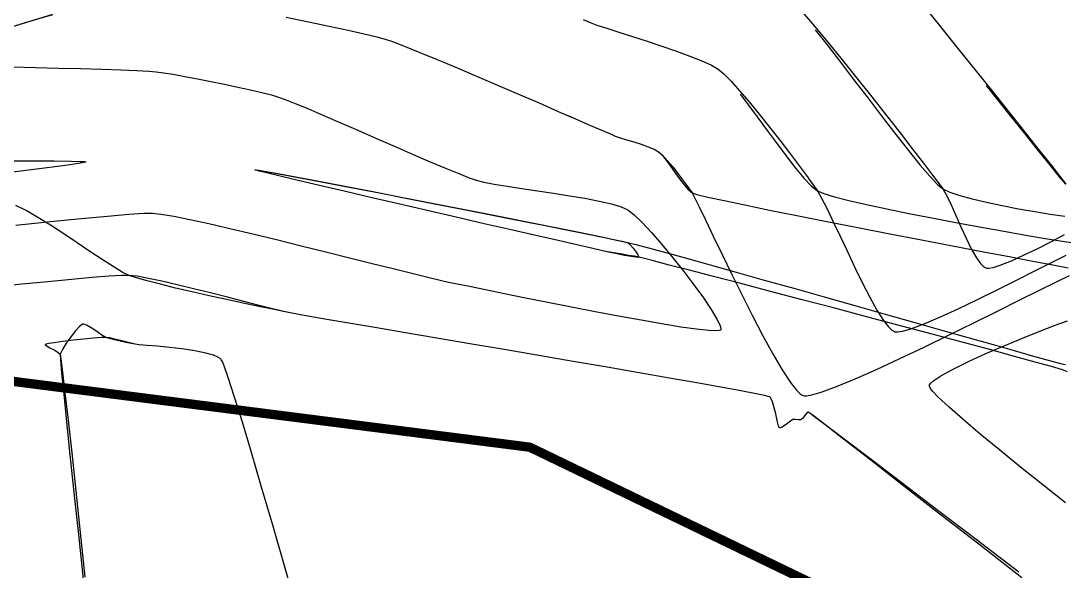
# Model space of a CAD drawing. Header units: metres. Extents: x 708868 to 711043, y 5411316 to 5413138.
# Drawn here: x 709478.7 to 709590.9, y 5411940.6 to 5411999.7 of the extents above; entities that cross this region are included whole.
import ezdxf

# ---------------------------------------------------------------- set-up
doc = ezdxf.new("R2010")
doc.units = ezdxf.units.M
doc.linetypes.add('DASHED', pattern=[0.75, 0.5, -0.25])
for name, color, linetype in [('C-ANNO-TABL', 1, 'Continuous'), ('Rionegro 2010_Contours', 7, 'Continuous'), ('Rionegro 2014_Contours', 7, 'Continuous'), ('Rionegro 2018_Contours', 7, 'Continuous')]:
    doc.layers.add(name, color=color, linetype=linetype)

msp = doc.modelspace()

# ---------------------------------------------------------------- linework, layer by layer
at = {"layer": 'C-ANNO-TABL', "color": 4, "linetype": 'DASHED', "true_color": 0x3dffff, "const_width": 1, "flags": 128}
msp.add_lwpolyline([(711042.54, 5413065.08), (710960.96, 5413110.4), (710928.51, 5413129.62), (710904.96, 5413136.48), (710878.34, 5413137.92), (710860.98, 5413136.79), (710843.25, 5413130), (710825.89, 5413114.54), (710808.92, 5413089.66), (710785.53, 5413050.07), (710767.48, 5413018.5), (710750.58, 5412962.4), (710732.95, 5412902.16), (710722.63, 5412876.69), (710711.1, 5412854.24), (710709.27, 5412838.47), (710712.25, 5412799.16), (710711.4, 5412767.16), (710706.84, 5412750.08), (710696.97, 5412735.65), (710677.97, 5412728.44), (710654.04, 5412726.54), (710627.07, 5412724.64), (710606.56, 5412720.47), (710589.8, 5412712.38), (710580.58, 5412698.73), (710577.45, 5412692.07), (710576.62, 5412681.45), (710581.7, 5412658.89), (710586.52, 5412640.58), (710590.14, 5412620.11), (710586.76, 5412609.51), (710569.89, 5412600.36), (710548.45, 5412592.65), (710519.16, 5412593.65), (710507.9, 5412592.67), (710498.04, 5412592.91), (710476.65, 5412590.53), (710453.44, 5412584.65), (710430.06, 5412578.87), (710407.17, 5412571.65), (710393.36, 5412565.35), (710390.57, 5412558.78), (710388.56, 5412550.53), (710383.7, 5412533.01), (710380.56, 5412521.69), (710371.65, 5412514.46), (710365.86, 5412509.89), (710362.01, 5412504.59), (710331.38, 5412455.85), (710322.46, 5412437.3), (710314.75, 5412419.96), (710310.91, 5412404.45), (710310.19, 5412389.52), (710312.36, 5412375.55), (710316.7, 5412365.43), (710327.06, 5412353.87), (710331.95, 5412345.85), (710336.14, 5412343.08), (710341.7, 5412343.55), (710347.66, 5412345.73), (710357.76, 5412346.03), (710373.48, 5412344.55), (710380.94, 5412341.93), (710387.56, 5412337.03), (710390.34, 5412331.13), (710393.23, 5412321.91), (710394.37, 5412314.08), (710391.95, 5412287.73), (710391.95, 5412242), (710398.77, 5412181.36), (710397.17, 5412154.92), (710391.09, 5412141.08), (710382.35, 5412135.26), (710365.93, 5412125.12), (710349.52, 5412122.86), (710314.94, 5412100.53), (710310.16, 5412097.45), (710304.08, 5412096.97), (710288.95, 5412103.64), (710260.4, 5412118.75), (710227.16, 5412131.8), (710192.2, 5412139.84), (710067.13, 5412167.23), (710056.51, 5412173.82), (710010.25, 5412214.54), (709997.9, 5412231.7), (709990.99, 5412235.84), (709981.95, 5412236.81), (709941.87, 5412226.35), (709906.21, 5412219.68), (709872.55, 5412206.97), (709858.98, 5412200.97), (709841.48, 5412178.77), (709831.7, 5412162.57), (709826.82, 5412138.12), (709826.1, 5412113.87), (709847.99, 5412057.97), (709847.99, 5412027.52), (709841.15, 5411995.84), (709821.68, 5411967.67), (709785.13, 5411896), (709764.5, 5411870.43), (709729.92, 5411841.63), (709687.88, 5411828.1), (709653.61, 5411828.39), (709636.8, 5411836.29), (709611.99, 5411871.53), (709572.15, 5411935.23), (709533.47, 5411953.88), (709461.2, 5411963.08), (709400.58, 5411961.74), (709328.3, 5411946.17), (709283.9, 5411933.17), (709246.82, 5411886.15), (709230.21, 5411871.99), (709186.77, 5411865.79), (709143.57, 5411868.97), (709131.37, 5411871.68), (709115.44, 5411870.35), (709084.2, 5411857.65), (709062.64, 5411854.33), (708913.41, 5411851.54)], dxfattribs=at)
at = {"layer": 'Rionegro 2010_Contours'}
for points in [[(709477.28, 5411998.91, 231), (709479.73, 5411999.65, 231), (709482.18, 5412000.39, 231)], [(709507.27, 5412000.07, 231), (709509.66, 5411999.58, 231), (709511.91, 5411999.11, 231), (709513.94, 5411998.68, 231), (709515.66, 5411998.29, 231), (709517.02, 5411997.97, 231), (709517.93, 5411997.72, 231), (709518.8, 5411997.42, 231), (709519.79, 5411997.04, 231)], [(709564.16, 5411998.73, 233), (709565.28, 5411997.3, 233), (709566.75, 5411995.38, 233), (709568.28, 5411993.39, 233), (709569.83, 5411991.36, 233), (709571.35, 5411989.37, 233), (709572.82, 5411987.48, 233), (709574.18, 5411985.74, 233), (709575.41, 5411984.23, 233), (709576.46, 5411982.99, 233), (709577.3, 5411982.1, 233), (709577.88, 5411981.62, 233), (709578.61, 5411981.28, 233), (709579.69, 5411980.92, 233), (709581.03, 5411980.55, 233), (709582.58, 5411980.19, 233), (709584.25, 5411979.84, 233), (709586, 5411979.5, 233), (709587.75, 5411979.19, 233), (709589.43, 5411978.92, 233), (709590.98, 5411978.7, 233)], [(709582.54, 5411992.73, 234), (709583.22, 5411991.88, 234), (709585.02, 5411989.61, 234), (709586.69, 5411987.53, 234), (709588.17, 5411985.68, 234), (709589.42, 5411984.13, 234), (709590.39, 5411982.93, 234), (709591.05, 5411982.14, 234)], [(709556.1, 5411991.81, 232), (709556.89, 5411990.77, 232), (709557.92, 5411989.37, 232), (709558.98, 5411987.92, 232), (709560.05, 5411986.47, 232), (709561.09, 5411985.08, 232), (709562.08, 5411983.81, 232), (709562.98, 5411982.74, 232), (709563.76, 5411981.92, 232), (709564.4, 5411981.41, 232), (709565.07, 5411981.12, 232), (709566.22, 5411980.78, 232), (709567.78, 5411980.38, 232), (709569.68, 5411979.94, 232), (709571.85, 5411979.48, 232), (709574.21, 5411979, 232), (709576.7, 5411978.51, 232), (709579.26, 5411978.02, 232), (709581.8, 5411977.55, 232), (709584.26, 5411977.11, 232), (709586.58, 5411976.7, 232), (709588.67, 5411976.35, 232), (709590.48, 5411976.05, 232), (709591.92, 5411975.83, 232)], [(709537.59, 5411989.5, 231), (709538.39, 5411989.15, 231), (709540.01, 5411988.45, 231), (709541.3, 5411987.89, 231), (709542.21, 5411987.5, 231), (709542.66, 5411987.31, 231), (709543.19, 5411987.12, 231), (709543.88, 5411986.91, 231), (709544.65, 5411986.67, 231), (709545.44, 5411986.42, 231), (709546.19, 5411986.15, 231), (709546.84, 5411985.89, 231), (709547.31, 5411985.62, 231), (709547.73, 5411985.22, 231), (709548.23, 5411984.58, 231), (709548.77, 5411983.82, 231), (709549.34, 5411983, 231), (709549.91, 5411982.24, 231), (709550.44, 5411981.61, 231), (709550.92, 5411981.2, 231), (709551.44, 5411981.03, 231), (709552.62, 5411980.75, 231), (709554.36, 5411980.37, 231), (709556.59, 5411979.9, 231), (709559.23, 5411979.36, 231), (709562.19, 5411978.77, 231), (709565.39, 5411978.14, 231), (709568.74, 5411977.48, 231), (709572.17, 5411976.81, 231), (709575.59, 5411976.15, 231), (709578.92, 5411975.51, 231), (709582.08, 5411974.9, 231), (709584.99, 5411974.35, 231), (709587.55, 5411973.86, 231), (709589.7, 5411973.46, 231), (709591.34, 5411973.15, 231)], [(709591.28, 5411961.99, 229), (709590.73, 5411962.18, 229), (709589.55, 5411962.54, 229), (709587.8, 5411963.03, 229), (709585.57, 5411963.64, 229), (709582.94, 5411964.36, 229), (709579.97, 5411965.16, 229), (709576.74, 5411966.02, 229), (709573.33, 5411966.93, 229), (709569.81, 5411967.86, 229), (709566.26, 5411968.8, 229), (709562.75, 5411969.72, 229), (709559.35, 5411970.61, 229), (709556.15, 5411971.45, 229), (709553.22, 5411972.21, 229), (709550.62, 5411972.89, 229), (709548.45, 5411973.45, 229), (709546.77, 5411973.89, 229), (709545.65, 5411974.17, 229), (709545.18, 5411974.29, 229), (709544.7, 5411974.39, 229), (709544.07, 5411974.49, 229), (709543.39, 5411974.61, 229), (709542.7, 5411974.72, 229), (709542.07, 5411974.83, 229), (709541.59, 5411974.92, 229), (709541.13, 5411975.02, 229), (709540.09, 5411975.26, 229), (709538.52, 5411975.61, 229), (709536.51, 5411976.07, 229), (709534.13, 5411976.61, 229), (709531.46, 5411977.23, 229), (709528.57, 5411977.89, 229), (709525.54, 5411978.59, 229), (709522.44, 5411979.3, 229), (709519.35, 5411980.02, 229), (709516.34, 5411980.71, 229), (709513.49, 5411981.38, 229), (709510.87, 5411981.99, 229), (709508.56, 5411982.53, 229), (709506.63, 5411982.99, 229), (709505.17, 5411983.35, 229), (709504.38, 5411983.55, 229), (709504.03, 5411983.64, 229), (709503.92, 5411983.68, 229), (709503.91, 5411983.69, 229), (709503.93, 5411983.69, 229), (709504.03, 5411983.68, 229), (709504.38, 5411983.63, 229), (709505.16, 5411983.5, 229), (709506.6, 5411983.24, 229), (709508.5, 5411982.88, 229), (709510.79, 5411982.45, 229), (709513.39, 5411981.95, 229), (709516.24, 5411981.41, 229), (709519.26, 5411980.82, 229), (709522.39, 5411980.21, 229), (709525.56, 5411979.59, 229), (709528.7, 5411978.97, 229), (709531.74, 5411978.37, 229), (709534.61, 5411977.8, 229), (709537.24, 5411977.28, 229), (709539.55, 5411976.81, 229), (709541.49, 5411976.41, 229), (709542.98, 5411976.09, 229), (709543.96, 5411975.87, 229), (709544.85, 5411975.65, 229), (709546.24, 5411975.28, 229), (709548.08, 5411974.78, 229), (709550.3, 5411974.17, 229), (709552.85, 5411973.46, 229), (709555.66, 5411972.68, 229), (709558.68, 5411971.83, 229), (709561.85, 5411970.95, 229), (709565.11, 5411970.03, 229), (709568.41, 5411969.1, 229), (709571.67, 5411968.18, 229), (709574.85, 5411967.29, 229), (709577.88, 5411966.43, 229), (709580.72, 5411965.63, 229), (709583.28, 5411964.9, 229), (709585.53, 5411964.27, 229), (709587.39, 5411963.74, 229), (709588.82, 5411963.34, 229), (709589.75, 5411963.08, 229), (709590.12, 5411962.98, 229), (709590.53, 5411962.88, 229), (709591.08, 5411962.77, 229)], [(709586.06, 5411940.45, 231), (709581.47, 5411943.96, 231), (709577.21, 5411947.2, 231), (709573.37, 5411950.13, 231), (709570.02, 5411952.67, 231), (709567.27, 5411954.76, 231), (709565.18, 5411956.32, 231), (709564.06, 5411957.17, 231), (709563.56, 5411957.53, 231), (709563.41, 5411957.64, 231), (709563.38, 5411957.66, 231), (709563.35, 5411957.65, 231), (709563.29, 5411957.6, 231), (709563.17, 5411957.48, 231), (709563, 5411957.26, 231), (709562.78, 5411956.98, 231), (709562.62, 5411956.82, 231), (709562.37, 5411956.81, 231), (709562.02, 5411956.84, 231), (709561.76, 5411956.84, 231), (709561.49, 5411956.67, 231), (709561.06, 5411956.34, 231), (709560.61, 5411956.04, 231), (709560.33, 5411955.94, 231), (709560.21, 5411956.19, 231), (709560.07, 5411956.75, 231), (709559.91, 5411957.48, 231), (709559.72, 5411958.24, 231), (709559.56, 5411958.77, 231), (709559.42, 5411959.08, 231), (709559.33, 5411959.23, 231), (709559.28, 5411959.28, 231), (709559.25, 5411959.3, 231), (709559.11, 5411959.34, 231), (709558.7, 5411959.44, 231), (709557.79, 5411959.62, 231), (709556.15, 5411959.94, 231), (709554.01, 5411960.33, 231), (709551.43, 5411960.79, 231), (709548.48, 5411961.31, 231), (709545.24, 5411961.87, 231), (709541.77, 5411962.47, 231), (709538.14, 5411963.09, 231), (709534.43, 5411963.73, 231), (709530.7, 5411964.36, 231), (709527.02, 5411964.99, 231), (709523.47, 5411965.59, 231), (709520.11, 5411966.16, 231), (709517.01, 5411966.69, 231), (709514.24, 5411967.16, 231), (709511.87, 5411967.56, 231), (709509.98, 5411967.89, 231), (709508.62, 5411968.13, 231), (709507.88, 5411968.27, 231), (709507, 5411968.45, 231), (709505.79, 5411968.7, 231), (709504.32, 5411969.01, 231), (709502.66, 5411969.36, 231), (709500.86, 5411969.75, 231), (709499.01, 5411970.15, 231), (709497.16, 5411970.57, 231), (709495.39, 5411970.98, 231), (709493.76, 5411971.38, 231), (709492.34, 5411971.74, 231), (709491.19, 5411972.07, 231), (709490.39, 5411972.34, 231), (709489.64, 5411972.7, 231), (709488.66, 5411973.28, 231), (709487.49, 5411974.03, 231), (709486.18, 5411974.9, 231), (709484.79, 5411975.84, 231), (709483.35, 5411976.79, 231), (709481.93, 5411977.72, 231), (709480.56, 5411978.57, 231), (709479.3, 5411979.3, 231), (709478.21, 5411979.85, 231)], [(709508.43, 5411936.53, 232), (709507.1, 5411941.12, 232), (709505.83, 5411945.5, 232), (709504.63, 5411949.59, 232), (709503.54, 5411953.3, 232), (709502.56, 5411956.56, 232), (709501.72, 5411959.27, 232), (709501.05, 5411961.36, 232), (709500.64, 5411962.52, 232), (709500.41, 5411963.07, 232), (709500.3, 5411963.28, 232), (709500.26, 5411963.33, 232), (709500.16, 5411963.4, 232), (709499.92, 5411963.55, 232), (709499.45, 5411963.75, 232), (709498.64, 5411963.98, 232), (709497.44, 5411964.23, 232), (709496.1, 5411964.43, 232), (709494.73, 5411964.59, 232), (709493.44, 5411964.72, 232), (709492.32, 5411964.81, 232), (709491.48, 5411964.89, 232), (709491.02, 5411964.94, 232), (709490.59, 5411965.03, 232), (709490.02, 5411965.14, 232), (709489.41, 5411965.28, 232), (709488.8, 5411965.41, 232), (709488.27, 5411965.55, 232), (709487.88, 5411965.67, 232), (709487.45, 5411965.92, 232), (709486.9, 5411966.3, 232), (709486.32, 5411966.7, 232), (709485.89, 5411966.96, 232), (709485.62, 5411967.07, 232), (709485.48, 5411967.1, 232), (709485.42, 5411967.09, 232), (709485.37, 5411967.08, 232), (709485.24, 5411967, 232), (709485.01, 5411966.8, 232), (709484.63, 5411966.39, 232), (709484.11, 5411965.75, 232), (709483.61, 5411965.04, 232), (709483.21, 5411964.38, 232), (709482.98, 5411963.87, 232), (709483, 5411963.28, 232), (709483.13, 5411961.82, 232), (709483.35, 5411959.56, 232), (709483.66, 5411956.61, 232), (709484.03, 5411953.06, 232), (709484.46, 5411949, 232), (709484.93, 5411944.52, 232), (709485.44, 5411939.72, 232)]]:
    msp.add_polyline3d(points, dxfattribs=at)
at = {"layer": 'Rionegro 2014_Contours'}
for points in [[(709575.56, 5412001.6, 234), (709577.52, 5411999.19, 234), (709579.5, 5411996.72, 234), (709581.47, 5411994.27, 234), (709583.38, 5411991.88, 234), (709585.19, 5411989.61, 234), (709586.85, 5411987.53, 234), (709588.32, 5411985.68, 234), (709589.55, 5411984.13, 234), (709590.49, 5411982.93, 234), (709591.11, 5411982.14, 234)], [(709562.76, 5412000.65, 233), (709564.06, 5411999.12, 233), (709565.51, 5411997.38, 233), (709567.05, 5411995.5, 233), (709568.64, 5411993.52, 233), (709570.24, 5411991.52, 233), (709571.8, 5411989.54, 233), (709573.28, 5411987.65, 233), (709574.63, 5411985.91, 233), (709575.81, 5411984.38, 233), (709576.77, 5411983.11, 233), (709577.48, 5411982.17, 233), (709577.88, 5411981.62, 233), (709578.29, 5411980.89, 233), (709578.76, 5411979.91, 233), (709579.27, 5411978.77, 233), (709579.81, 5411977.54, 233), (709580.37, 5411976.32, 233), (709580.93, 5411975.18, 233), (709581.48, 5411974.22, 233), (709581.91, 5411973.63, 233), (709582.22, 5411973.32, 233), (709582.42, 5411973.19, 233), (709582.52, 5411973.15, 233), (709582.61, 5411973.13, 233), (709582.83, 5411973.13, 233), (709583.27, 5411973.2, 233), (709584.05, 5411973.44, 233), (709585.24, 5411973.91, 233), (709586.61, 5411974.53, 233), (709588.08, 5411975.24, 233), (709589.55, 5411975.99, 233), (709590.95, 5411976.73, 233)], [(709477.26, 5411998.89, 231), (709479.72, 5411999.64, 231), (709482.17, 5412000.38, 231)], [(709507.27, 5412000.07, 231), (709509.66, 5411999.58, 231), (709511.91, 5411999.11, 231), (709513.94, 5411998.68, 231), (709515.66, 5411998.29, 231), (709517.02, 5411997.97, 231), (709517.93, 5411997.72, 231), (709518.8, 5411997.42, 231), (709520.07, 5411996.93, 231), (709521.66, 5411996.29, 231), (709523.52, 5411995.52, 231), (709525.57, 5411994.66, 231), (709527.75, 5411993.73, 231), (709530.01, 5411992.77, 231), (709532.26, 5411991.8, 231), (709534.46, 5411990.86, 231), (709536.52, 5411989.96, 231), (709538.39, 5411989.15, 231), (709540.01, 5411988.45, 231), (709541.3, 5411987.89, 231), (709542.21, 5411987.5, 231), (709542.66, 5411987.31, 231), (709543.19, 5411987.12, 231), (709543.88, 5411986.91, 231), (709544.65, 5411986.67, 231), (709545.44, 5411986.42, 231), (709546.19, 5411986.15, 231), (709546.84, 5411985.89, 231), (709547.31, 5411985.62, 231), (709547.75, 5411985.24, 231), (709548.28, 5411984.66, 231), (709548.87, 5411983.95, 231), (709549.47, 5411983.19, 231), (709550.04, 5411982.43, 231), (709550.54, 5411981.74, 231), (709550.92, 5411981.2, 231), (709551.19, 5411980.7, 231), (709551.68, 5411979.71, 231), (709552.36, 5411978.3, 231), (709553.19, 5411976.56, 231), (709554.14, 5411974.58, 231), (709555.18, 5411972.44, 231), (709556.29, 5411970.21, 231), (709557.41, 5411967.99, 231), (709558.53, 5411965.86, 231), (709559.6, 5411963.9, 231), (709560.61, 5411962.19, 231), (709561.51, 5411960.82, 231), (709562.13, 5411960.02, 231), (709562.53, 5411959.63, 231), (709562.76, 5411959.47, 231), (709562.86, 5411959.43, 231), (709562.96, 5411959.4, 231), (709563.22, 5411959.4, 231), (709563.78, 5411959.5, 231), (709564.79, 5411959.79, 231), (709566.45, 5411960.4, 231), (709568.46, 5411961.23, 231), (709570.75, 5411962.24, 231), (709573.24, 5411963.4, 231), (709575.87, 5411964.64, 231), (709578.54, 5411965.94, 231), (709581.2, 5411967.24, 231), (709583.76, 5411968.51, 231), (709586.14, 5411969.7, 231), (709588.27, 5411970.76, 231), (709590.08, 5411971.65, 231), (709591.48, 5411972.33, 231)], [(709539.2, 5411999.81, 232), (709539.94, 5411999.5, 232), (709540.69, 5411999.23, 232), (709541.75, 5411998.88, 232), (709543.04, 5411998.47, 232), (709544.51, 5411998, 232), (709546.07, 5411997.49, 232), (709547.67, 5411996.96, 232), (709549.23, 5411996.43, 232), (709550.68, 5411995.9, 232), (709551.96, 5411995.39, 232), (709553, 5411994.92, 232), (709553.72, 5411994.5, 232), (709554.32, 5411993.99, 232), (709555.1, 5411993.19, 232), (709556.02, 5411992.17, 232), (709557.04, 5411990.98, 232), (709558.13, 5411989.66, 232), (709559.24, 5411988.27, 232), (709560.34, 5411986.86, 232), (709561.4, 5411985.49, 232), (709562.37, 5411984.21, 232), (709563.22, 5411983.07, 232), (709563.9, 5411982.11, 232), (709564.4, 5411981.41, 232), (709564.84, 5411980.65, 232), (709565.41, 5411979.55, 232), (709566.06, 5411978.18, 232), (709566.8, 5411976.63, 232), (709567.58, 5411974.96, 232), (709568.39, 5411973.24, 232), (709569.21, 5411971.56, 232), (709570.02, 5411969.99, 232), (709570.79, 5411968.61, 232), (709571.51, 5411967.48, 232), (709572.03, 5411966.81, 232), (709572.38, 5411966.47, 232), (709572.59, 5411966.33, 232), (709572.69, 5411966.29, 232), (709572.78, 5411966.27, 232), (709573.03, 5411966.26, 232), (709573.53, 5411966.35, 232), (709574.43, 5411966.61, 232), (709575.88, 5411967.15, 232), (709577.61, 5411967.88, 232), (709579.54, 5411968.76, 232), (709581.59, 5411969.74, 232), (709583.7, 5411970.77, 232), (709585.78, 5411971.81, 232), (709587.77, 5411972.81, 232), (709589.57, 5411973.73, 232), (709591.12, 5411974.52, 232)], [(709477.9, 5411994.73, 230), (709480.33, 5411994.67, 230), (709482.8, 5411994.61, 230), (709485.2, 5411994.55, 230), (709487.46, 5411994.48, 230), (709489.49, 5411994.41, 230), (709491.2, 5411994.35, 230), (709492.49, 5411994.28, 230), (709493.29, 5411994.22, 230), (709494.09, 5411994.11, 230), (709495.13, 5411993.94, 230), (709496.36, 5411993.72, 230), (709497.73, 5411993.46, 230), (709499.17, 5411993.18, 230), (709500.64, 5411992.87, 230), (709502.08, 5411992.57, 230), (709503.44, 5411992.27, 230), (709504.66, 5411991.98, 230), (709505.68, 5411991.72, 230), (709506.46, 5411991.5, 230), (709507.16, 5411991.25, 230), (709508.23, 5411990.82, 230), (709509.61, 5411990.25, 230), (709511.23, 5411989.55, 230), (709513.04, 5411988.77, 230), (709514.98, 5411987.93, 230), (709516.98, 5411987.06, 230), (709518.98, 5411986.18, 230), (709520.93, 5411985.34, 230), (709522.76, 5411984.55, 230), (709524.41, 5411983.85, 230), (709525.83, 5411983.27, 230), (709526.94, 5411982.83, 230), (709527.69, 5411982.56, 230), (709528.52, 5411982.36, 230), (709529.65, 5411982.14, 230), (709531.03, 5411981.92, 230), (709532.6, 5411981.68, 230), (709534.28, 5411981.43, 230), (709536.02, 5411981.17, 230), (709537.75, 5411980.9, 230), (709539.4, 5411980.62, 230), (709540.92, 5411980.32, 230), (709542.24, 5411980.02, 230), (709543.29, 5411979.7, 230), (709544.01, 5411979.38, 230), (709544.67, 5411978.86, 230), (709545.54, 5411978.03, 230), (709546.55, 5411976.93, 230), (709547.68, 5411975.65, 230), (709548.85, 5411974.24, 230), (709550.01, 5411972.77, 230), (709551.12, 5411971.31, 230), (709552.13, 5411969.93, 230), (709552.97, 5411968.69, 230), (709553.59, 5411967.65, 230), (709553.91, 5411967.02, 230), (709554.01, 5411966.68, 230), (709554.01, 5411966.53, 230), (709553.99, 5411966.48, 230), (709553.96, 5411966.45, 230), (709553.83, 5411966.4, 230), (709553.48, 5411966.37, 230), (709552.73, 5411966.41, 230), (709551.4, 5411966.55, 230), (709549.69, 5411966.79, 230), (709547.68, 5411967.12, 230), (709545.43, 5411967.51, 230), (709543.02, 5411967.95, 230), (709540.49, 5411968.42, 230), (709537.94, 5411968.92, 230), (709535.41, 5411969.42, 230), (709532.99, 5411969.9, 230), (709530.73, 5411970.36, 230), (709528.71, 5411970.77, 230), (709526.99, 5411971.13, 230), (709525.64, 5411971.41, 230), (709524.73, 5411971.59, 230), (709523.83, 5411971.79, 230), (709522.5, 5411972.11, 230), (709520.79, 5411972.53, 230), (709518.78, 5411973.03, 230), (709516.53, 5411973.59, 230), (709514.08, 5411974.2, 230), (709511.52, 5411974.84, 230), (709508.89, 5411975.49, 230), (709506.25, 5411976.14, 230), (709503.68, 5411976.76, 230), (709501.23, 5411977.34, 230), (709498.95, 5411977.86, 230), (709496.92, 5411978.3, 230), (709495.2, 5411978.65, 230), (709493.83, 5411978.89, 230), (709492.9, 5411979, 230), (709491.98, 5411978.98, 230), (709490.35, 5411978.87, 230), (709488.07, 5411978.68, 230), (709485.24, 5411978.41, 230), (709481.93, 5411978.08, 230), (709478.21, 5411977.69, 230)], [(709476.88, 5411984.63, 229), (709479.86, 5411984.65, 229), (709482.31, 5411984.64, 229), (709484.16, 5411984.62, 229), (709485.15, 5411984.59, 229), (709485.59, 5411984.56, 229), (709485.72, 5411984.54, 229), (709485.74, 5411984.53, 229), (709485.72, 5411984.51, 229), (709485.53, 5411984.46, 229), (709484.93, 5411984.36, 229), (709483.56, 5411984.16, 229), (709480.99, 5411983.82, 229), (709477.58, 5411983.4, 229)], [(709543.96, 5411975.87, 229), (709544, 5411975.84, 229), (709544.11, 5411975.76, 229), (709544.29, 5411975.58, 229), (709544.57, 5411975.27, 229), (709544.89, 5411974.85, 229), (709545.09, 5411974.56, 229), (709545.17, 5411974.39, 229), (709545.19, 5411974.31, 229), (709545.18, 5411974.29, 229), (709545.16, 5411974.28, 229), (709545.08, 5411974.26, 229), (709544.85, 5411974.28, 229), (709544.38, 5411974.35, 229), (709543.65, 5411974.48, 229), (709542.85, 5411974.65, 229), (709542.12, 5411974.8, 229), (709541.59, 5411974.92, 229), (709541.13, 5411975.02, 229), (709540.09, 5411975.26, 229), (709538.52, 5411975.61, 229), (709536.51, 5411976.07, 229), (709534.13, 5411976.61, 229), (709531.46, 5411977.23, 229), (709528.57, 5411977.89, 229), (709525.54, 5411978.59, 229), (709522.44, 5411979.3, 229), (709519.35, 5411980.02, 229), (709516.34, 5411980.71, 229), (709513.49, 5411981.38, 229), (709510.87, 5411981.99, 229), (709508.56, 5411982.53, 229), (709506.63, 5411982.99, 229), (709505.17, 5411983.35, 229), (709504.38, 5411983.55, 229), (709504.03, 5411983.64, 229), (709503.92, 5411983.68, 229), (709503.91, 5411983.69, 229), (709503.93, 5411983.69, 229), (709504.04, 5411983.68, 229), (709504.42, 5411983.62, 229), (709505.28, 5411983.47, 229), (709506.87, 5411983.18, 229), (709508.94, 5411982.79, 229), (709511.42, 5411982.32, 229), (709514.23, 5411981.78, 229), (709517.29, 5411981.2, 229), (709520.51, 5411980.57, 229), (709523.81, 5411979.93, 229), (709527.12, 5411979.28, 229), (709530.35, 5411978.64, 229), (709533.42, 5411978.03, 229), (709536.25, 5411977.47, 229), (709538.76, 5411976.97, 229), (709540.87, 5411976.54, 229), (709542.49, 5411976.21, 229), (709543.55, 5411975.98, 229), (709543.96, 5411975.87, 229)], [(709586.37, 5411939.84, 231), (709581.73, 5411943.46, 231), (709577.41, 5411946.81, 231), (709573.52, 5411949.84, 231), (709570.12, 5411952.47, 231), (709567.33, 5411954.64, 231), (709565.21, 5411956.27, 231), (709564.07, 5411957.14, 231), (709563.57, 5411957.53, 231), (709563.41, 5411957.64, 231), (709563.38, 5411957.66, 231), (709563.35, 5411957.65, 231), (709563.29, 5411957.6, 231), (709563.17, 5411957.48, 231), (709563, 5411957.26, 231), (709562.78, 5411956.98, 231), (709562.62, 5411956.82, 231), (709562.37, 5411956.81, 231), (709562.02, 5411956.84, 231), (709561.76, 5411956.84, 231), (709561.49, 5411956.67, 231), (709561.06, 5411956.34, 231), (709560.61, 5411956.04, 231), (709560.33, 5411955.94, 231), (709560.21, 5411956.19, 231), (709560.07, 5411956.75, 231), (709559.91, 5411957.48, 231), (709559.72, 5411958.24, 231), (709559.56, 5411958.77, 231), (709559.42, 5411959.08, 231), (709559.33, 5411959.23, 231), (709559.28, 5411959.28, 231), (709559.25, 5411959.3, 231), (709559.11, 5411959.34, 231), (709558.7, 5411959.44, 231), (709557.79, 5411959.62, 231), (709556.15, 5411959.94, 231), (709554.01, 5411960.33, 231), (709551.43, 5411960.79, 231), (709548.48, 5411961.31, 231), (709545.24, 5411961.87, 231), (709541.77, 5411962.47, 231), (709538.14, 5411963.09, 231), (709534.43, 5411963.73, 231), (709530.7, 5411964.36, 231), (709527.02, 5411964.99, 231), (709523.47, 5411965.59, 231), (709520.11, 5411966.16, 231), (709517.01, 5411966.69, 231), (709514.24, 5411967.16, 231), (709511.87, 5411967.56, 231), (709509.98, 5411967.89, 231), (709508.62, 5411968.13, 231), (709507.88, 5411968.27, 231), (709507.01, 5411968.46, 231), (709505.81, 5411968.75, 231), (709504.37, 5411969.12, 231), (709502.73, 5411969.54, 231), (709500.97, 5411969.99, 231), (709499.14, 5411970.46, 231), (709497.31, 5411970.91, 231), (709495.54, 5411971.34, 231), (709493.9, 5411971.72, 231), (709492.46, 5411972.02, 231), (709491.26, 5411972.24, 231), (709490.39, 5411972.34, 231), (709489.6, 5411972.33, 231), (709488.25, 5411972.25, 231), (709486.42, 5411972.1, 231), (709484.19, 5411971.9, 231), (709481.64, 5411971.66, 231), (709478.85, 5411971.38, 231), (709475.89, 5411971.06, 231)], [(709591.07, 5411947.91, 230), (709588.62, 5411949.85, 230), (709586.24, 5411951.75, 230), (709583.97, 5411953.58, 230), (709581.9, 5411955.29, 230), (709580.06, 5411956.84, 230), (709578.54, 5411958.17, 230), (709577.39, 5411959.26, 230), (709576.77, 5411959.91, 230), (709576.51, 5411960.27, 230), (709576.43, 5411960.43, 230), (709576.43, 5411960.49, 230), (709576.45, 5411960.57, 230), (709576.57, 5411960.75, 230), (709576.92, 5411961.06, 230), (709577.67, 5411961.56, 230), (709578.99, 5411962.28, 230), (709580.64, 5411963.09, 230), (709582.5, 5411963.93, 230), (709584.47, 5411964.78, 230), (709586.44, 5411965.59, 230), (709588.3, 5411966.34, 230), (709589.95, 5411966.98, 230), (709591.28, 5411967.47, 230)], [(709508.43, 5411936.53, 232), (709507.1, 5411941.12, 232), (709505.83, 5411945.5, 232), (709504.63, 5411949.59, 232), (709503.54, 5411953.3, 232), (709502.56, 5411956.56, 232), (709501.72, 5411959.27, 232), (709501.05, 5411961.36, 232), (709500.64, 5411962.52, 232), (709500.41, 5411963.07, 232), (709500.3, 5411963.28, 232), (709500.26, 5411963.33, 232), (709500.16, 5411963.4, 232), (709499.92, 5411963.55, 232), (709499.45, 5411963.75, 232), (709498.64, 5411963.98, 232), (709497.44, 5411964.23, 232), (709496.1, 5411964.43, 232), (709494.73, 5411964.59, 232), (709493.44, 5411964.72, 232), (709492.32, 5411964.81, 232), (709491.48, 5411964.89, 232), (709491.02, 5411964.94, 232), (709490.59, 5411965.04, 232), (709490.05, 5411965.19, 232), (709489.45, 5411965.35, 232), (709488.85, 5411965.5, 232), (709488.31, 5411965.62, 232), (709487.88, 5411965.67, 232), (709487.4, 5411965.66, 232), (709486.57, 5411965.59, 232), (709485.52, 5411965.49, 232), (709484.38, 5411965.37, 232), (709483.26, 5411965.23, 232), (709482.31, 5411965.1, 232), (709481.74, 5411965.01, 232), (709481.47, 5411964.95, 232), (709481.38, 5411964.92, 232), (709481.37, 5411964.91, 232), (709481.37, 5411964.88, 232), (709481.42, 5411964.83, 232), (709481.56, 5411964.73, 232), (709481.86, 5411964.56, 232), (709482.32, 5411964.33, 232), (709482.73, 5411964.09, 232), (709482.98, 5411963.87, 232), (709483.06, 5411963.34, 232), (709483.23, 5411961.93, 232), (709483.49, 5411959.71, 232), (709483.82, 5411956.79, 232), (709484.21, 5411953.26, 232), (709484.65, 5411949.21, 232), (709485.12, 5411944.73, 232), (709485.63, 5411939.92, 232)]]:
    msp.add_polyline3d(points, dxfattribs=at)
at = {"layer": 'Rionegro 2018_Contours'}
for points in [[(709575.56, 5412001.6, 234), (709577.52, 5411999.19, 234), (709579.5, 5411996.72, 234), (709581.47, 5411994.27, 234), (709583.38, 5411991.88, 234), (709585.19, 5411989.61, 234), (709586.85, 5411987.53, 234), (709588.32, 5411985.68, 234), (709589.55, 5411984.13, 234), (709590.49, 5411982.93, 234), (709591.11, 5411982.14, 234)], [(709562.76, 5412000.65, 233), (709564.06, 5411999.12, 233), (709565.51, 5411997.38, 233), (709567.05, 5411995.5, 233), (709568.64, 5411993.52, 233), (709570.24, 5411991.52, 233), (709571.8, 5411989.54, 233), (709573.28, 5411987.65, 233), (709574.63, 5411985.91, 233), (709575.81, 5411984.38, 233), (709576.77, 5411983.11, 233), (709577.48, 5411982.17, 233), (709577.88, 5411981.62, 233), (709578.29, 5411980.89, 233), (709578.76, 5411979.91, 233), (709579.27, 5411978.77, 233), (709579.81, 5411977.54, 233), (709580.37, 5411976.32, 233), (709580.93, 5411975.18, 233), (709581.48, 5411974.22, 233), (709581.91, 5411973.63, 233), (709582.22, 5411973.32, 233), (709582.42, 5411973.19, 233), (709582.52, 5411973.15, 233), (709582.61, 5411973.13, 233), (709582.83, 5411973.13, 233), (709583.27, 5411973.2, 233), (709584.05, 5411973.44, 233), (709585.24, 5411973.91, 233), (709586.61, 5411974.53, 233), (709588.08, 5411975.24, 233), (709589.55, 5411975.99, 233), (709590.95, 5411976.73, 233)], [(709477.26, 5411998.89, 231), (709479.72, 5411999.64, 231), (709482.17, 5412000.38, 231)], [(709507.27, 5412000.07, 231), (709509.66, 5411999.58, 231), (709511.91, 5411999.11, 231), (709513.94, 5411998.68, 231), (709515.66, 5411998.29, 231), (709517.02, 5411997.97, 231), (709517.93, 5411997.72, 231), (709518.8, 5411997.42, 231), (709520.07, 5411996.93, 231), (709521.66, 5411996.29, 231), (709523.52, 5411995.52, 231), (709525.57, 5411994.66, 231), (709527.75, 5411993.73, 231), (709530.01, 5411992.77, 231), (709532.26, 5411991.8, 231), (709534.46, 5411990.86, 231), (709536.52, 5411989.96, 231), (709538.39, 5411989.15, 231), (709540.01, 5411988.45, 231), (709541.3, 5411987.89, 231), (709542.21, 5411987.5, 231), (709542.66, 5411987.31, 231), (709543.19, 5411987.12, 231), (709543.88, 5411986.91, 231), (709544.65, 5411986.67, 231), (709545.44, 5411986.42, 231), (709546.19, 5411986.15, 231), (709546.84, 5411985.89, 231), (709547.31, 5411985.62, 231), (709547.75, 5411985.24, 231), (709548.28, 5411984.66, 231), (709548.87, 5411983.95, 231), (709549.47, 5411983.19, 231), (709550.04, 5411982.43, 231), (709550.54, 5411981.74, 231), (709550.92, 5411981.2, 231), (709551.19, 5411980.7, 231), (709551.68, 5411979.71, 231), (709552.36, 5411978.3, 231), (709553.19, 5411976.56, 231), (709554.14, 5411974.58, 231), (709555.18, 5411972.44, 231), (709556.29, 5411970.21, 231), (709557.41, 5411967.99, 231), (709558.53, 5411965.86, 231), (709559.6, 5411963.9, 231), (709560.61, 5411962.19, 231), (709561.51, 5411960.82, 231), (709562.13, 5411960.02, 231), (709562.53, 5411959.63, 231), (709562.76, 5411959.47, 231), (709562.86, 5411959.43, 231), (709562.96, 5411959.4, 231), (709563.22, 5411959.4, 231), (709563.78, 5411959.5, 231), (709564.79, 5411959.79, 231), (709566.45, 5411960.4, 231), (709568.46, 5411961.23, 231), (709570.75, 5411962.24, 231), (709573.24, 5411963.4, 231), (709575.87, 5411964.64, 231), (709578.54, 5411965.94, 231), (709581.2, 5411967.24, 231), (709583.76, 5411968.51, 231), (709586.14, 5411969.7, 231), (709588.27, 5411970.76, 231), (709590.08, 5411971.65, 231), (709591.48, 5411972.33, 231)], [(709539.2, 5411999.81, 232), (709539.94, 5411999.5, 232), (709540.69, 5411999.23, 232), (709541.75, 5411998.88, 232), (709543.04, 5411998.47, 232), (709544.51, 5411998, 232), (709546.07, 5411997.49, 232), (709547.67, 5411996.96, 232), (709549.23, 5411996.43, 232), (709550.68, 5411995.9, 232), (709551.96, 5411995.39, 232), (709553, 5411994.92, 232), (709553.72, 5411994.5, 232), (709554.32, 5411993.99, 232), (709555.1, 5411993.19, 232), (709556.02, 5411992.17, 232), (709557.04, 5411990.98, 232), (709558.13, 5411989.66, 232), (709559.24, 5411988.27, 232), (709560.34, 5411986.86, 232), (709561.4, 5411985.49, 232), (709562.37, 5411984.21, 232), (709563.22, 5411983.07, 232), (709563.9, 5411982.11, 232), (709564.4, 5411981.41, 232), (709564.84, 5411980.65, 232), (709565.41, 5411979.55, 232), (709566.06, 5411978.18, 232), (709566.8, 5411976.63, 232), (709567.58, 5411974.96, 232), (709568.39, 5411973.24, 232), (709569.21, 5411971.56, 232), (709570.02, 5411969.99, 232), (709570.79, 5411968.61, 232), (709571.51, 5411967.48, 232), (709572.03, 5411966.81, 232), (709572.38, 5411966.47, 232), (709572.59, 5411966.33, 232), (709572.69, 5411966.29, 232), (709572.78, 5411966.27, 232), (709573.03, 5411966.26, 232), (709573.53, 5411966.35, 232), (709574.43, 5411966.61, 232), (709575.88, 5411967.15, 232), (709577.61, 5411967.88, 232), (709579.54, 5411968.76, 232), (709581.59, 5411969.74, 232), (709583.7, 5411970.77, 232), (709585.78, 5411971.81, 232), (709587.77, 5411972.81, 232), (709589.57, 5411973.73, 232), (709591.12, 5411974.52, 232)], [(709477.9, 5411994.73, 230), (709480.33, 5411994.67, 230), (709482.8, 5411994.61, 230), (709485.2, 5411994.55, 230), (709487.46, 5411994.48, 230), (709489.49, 5411994.41, 230), (709491.2, 5411994.35, 230), (709492.49, 5411994.28, 230), (709493.29, 5411994.22, 230), (709494.09, 5411994.11, 230), (709495.13, 5411993.94, 230), (709496.36, 5411993.72, 230), (709497.73, 5411993.46, 230), (709499.17, 5411993.18, 230), (709500.64, 5411992.87, 230), (709502.08, 5411992.57, 230), (709503.44, 5411992.27, 230), (709504.66, 5411991.98, 230), (709505.68, 5411991.72, 230), (709506.46, 5411991.5, 230), (709507.16, 5411991.25, 230), (709508.23, 5411990.82, 230), (709509.61, 5411990.25, 230), (709511.23, 5411989.55, 230), (709513.04, 5411988.77, 230), (709514.98, 5411987.93, 230), (709516.98, 5411987.06, 230), (709518.98, 5411986.18, 230), (709520.93, 5411985.34, 230), (709522.76, 5411984.55, 230), (709524.41, 5411983.85, 230), (709525.83, 5411983.27, 230), (709526.94, 5411982.83, 230), (709527.69, 5411982.56, 230), (709528.52, 5411982.36, 230), (709529.65, 5411982.14, 230), (709531.03, 5411981.92, 230), (709532.6, 5411981.68, 230), (709534.28, 5411981.43, 230), (709536.02, 5411981.17, 230), (709537.75, 5411980.9, 230), (709539.4, 5411980.62, 230), (709540.92, 5411980.32, 230), (709542.24, 5411980.02, 230), (709543.29, 5411979.7, 230), (709544.01, 5411979.38, 230), (709544.67, 5411978.86, 230), (709545.54, 5411978.03, 230), (709546.55, 5411976.93, 230), (709547.68, 5411975.65, 230), (709548.85, 5411974.24, 230), (709550.01, 5411972.77, 230), (709551.12, 5411971.31, 230), (709552.13, 5411969.93, 230), (709552.97, 5411968.69, 230), (709553.59, 5411967.65, 230), (709553.91, 5411967.02, 230), (709554.01, 5411966.68, 230), (709554.01, 5411966.53, 230), (709553.99, 5411966.48, 230), (709553.96, 5411966.45, 230), (709553.83, 5411966.4, 230), (709553.48, 5411966.37, 230), (709552.73, 5411966.41, 230), (709551.4, 5411966.55, 230), (709549.69, 5411966.79, 230), (709547.68, 5411967.12, 230), (709545.43, 5411967.51, 230), (709543.02, 5411967.95, 230), (709540.49, 5411968.42, 230), (709537.94, 5411968.92, 230), (709535.41, 5411969.42, 230), (709532.99, 5411969.9, 230), (709530.73, 5411970.36, 230), (709528.71, 5411970.77, 230), (709526.99, 5411971.13, 230), (709525.64, 5411971.41, 230), (709524.73, 5411971.59, 230), (709523.83, 5411971.79, 230), (709522.5, 5411972.11, 230), (709520.79, 5411972.53, 230), (709518.78, 5411973.03, 230), (709516.53, 5411973.59, 230), (709514.08, 5411974.2, 230), (709511.52, 5411974.84, 230), (709508.89, 5411975.49, 230), (709506.25, 5411976.14, 230), (709503.68, 5411976.76, 230), (709501.23, 5411977.34, 230), (709498.95, 5411977.86, 230), (709496.92, 5411978.3, 230), (709495.2, 5411978.65, 230), (709493.83, 5411978.89, 230), (709492.9, 5411979, 230), (709491.98, 5411978.98, 230), (709490.35, 5411978.87, 230), (709488.07, 5411978.68, 230), (709485.24, 5411978.41, 230), (709481.93, 5411978.08, 230), (709478.21, 5411977.69, 230)], [(709476.88, 5411984.63, 229), (709479.86, 5411984.65, 229), (709482.31, 5411984.64, 229), (709484.16, 5411984.62, 229), (709485.15, 5411984.59, 229), (709485.59, 5411984.56, 229), (709485.72, 5411984.54, 229), (709485.74, 5411984.53, 229), (709485.72, 5411984.51, 229), (709485.53, 5411984.46, 229), (709484.93, 5411984.36, 229), (709483.56, 5411984.16, 229), (709480.99, 5411983.82, 229), (709477.58, 5411983.4, 229)], [(709543.96, 5411975.87, 229), (709544, 5411975.84, 229), (709544.11, 5411975.76, 229), (709544.29, 5411975.58, 229), (709544.57, 5411975.27, 229), (709544.89, 5411974.85, 229), (709545.09, 5411974.56, 229), (709545.17, 5411974.39, 229), (709545.19, 5411974.31, 229), (709545.18, 5411974.29, 229), (709545.16, 5411974.28, 229), (709545.08, 5411974.26, 229), (709544.85, 5411974.28, 229), (709544.38, 5411974.35, 229), (709543.65, 5411974.48, 229), (709542.85, 5411974.65, 229), (709542.12, 5411974.8, 229), (709541.59, 5411974.92, 229), (709541.13, 5411975.02, 229), (709540.09, 5411975.26, 229), (709538.52, 5411975.61, 229), (709536.51, 5411976.07, 229), (709534.13, 5411976.61, 229), (709531.46, 5411977.23, 229), (709528.57, 5411977.89, 229), (709525.54, 5411978.59, 229), (709522.44, 5411979.3, 229), (709519.35, 5411980.02, 229), (709516.34, 5411980.71, 229), (709513.49, 5411981.38, 229), (709510.87, 5411981.99, 229), (709508.56, 5411982.53, 229), (709506.63, 5411982.99, 229), (709505.17, 5411983.35, 229), (709504.38, 5411983.55, 229), (709504.03, 5411983.64, 229), (709503.92, 5411983.68, 229), (709503.91, 5411983.69, 229), (709503.93, 5411983.69, 229), (709504.04, 5411983.68, 229), (709504.42, 5411983.62, 229), (709505.28, 5411983.47, 229), (709506.87, 5411983.18, 229), (709508.94, 5411982.79, 229), (709511.42, 5411982.32, 229), (709514.23, 5411981.78, 229), (709517.29, 5411981.2, 229), (709520.51, 5411980.57, 229), (709523.81, 5411979.93, 229), (709527.12, 5411979.28, 229), (709530.35, 5411978.64, 229), (709533.42, 5411978.03, 229), (709536.25, 5411977.47, 229), (709538.76, 5411976.97, 229), (709540.87, 5411976.54, 229), (709542.49, 5411976.21, 229), (709543.55, 5411975.98, 229), (709543.96, 5411975.87, 229)], [(709586.37, 5411939.84, 231), (709581.73, 5411943.46, 231), (709577.41, 5411946.81, 231), (709573.52, 5411949.84, 231), (709570.12, 5411952.47, 231), (709567.33, 5411954.64, 231), (709565.21, 5411956.27, 231), (709564.07, 5411957.14, 231), (709563.57, 5411957.53, 231), (709563.41, 5411957.64, 231), (709563.38, 5411957.66, 231), (709563.35, 5411957.65, 231), (709563.29, 5411957.6, 231), (709563.17, 5411957.48, 231), (709563, 5411957.26, 231), (709562.78, 5411956.98, 231), (709562.62, 5411956.82, 231), (709562.37, 5411956.81, 231), (709562.02, 5411956.84, 231), (709561.76, 5411956.84, 231), (709561.49, 5411956.67, 231), (709561.06, 5411956.34, 231), (709560.61, 5411956.04, 231), (709560.33, 5411955.94, 231), (709560.21, 5411956.19, 231), (709560.07, 5411956.75, 231), (709559.91, 5411957.48, 231), (709559.72, 5411958.24, 231), (709559.56, 5411958.77, 231), (709559.42, 5411959.08, 231), (709559.33, 5411959.23, 231), (709559.28, 5411959.28, 231), (709559.25, 5411959.3, 231), (709559.11, 5411959.34, 231), (709558.7, 5411959.44, 231), (709557.79, 5411959.62, 231), (709556.15, 5411959.94, 231), (709554.01, 5411960.33, 231), (709551.43, 5411960.79, 231), (709548.48, 5411961.31, 231), (709545.24, 5411961.87, 231), (709541.77, 5411962.47, 231), (709538.14, 5411963.09, 231), (709534.43, 5411963.73, 231), (709530.7, 5411964.36, 231), (709527.02, 5411964.99, 231), (709523.47, 5411965.59, 231), (709520.11, 5411966.16, 231), (709517.01, 5411966.69, 231), (709514.24, 5411967.16, 231), (709511.87, 5411967.56, 231), (709509.98, 5411967.89, 231), (709508.62, 5411968.13, 231), (709507.88, 5411968.27, 231), (709507.01, 5411968.46, 231), (709505.81, 5411968.75, 231), (709504.37, 5411969.12, 231), (709502.73, 5411969.54, 231), (709500.97, 5411969.99, 231), (709499.14, 5411970.46, 231), (709497.31, 5411970.91, 231), (709495.54, 5411971.34, 231), (709493.9, 5411971.72, 231), (709492.46, 5411972.02, 231), (709491.26, 5411972.24, 231), (709490.39, 5411972.34, 231), (709489.6, 5411972.33, 231), (709488.25, 5411972.25, 231), (709486.42, 5411972.1, 231), (709484.19, 5411971.9, 231), (709481.64, 5411971.66, 231), (709478.85, 5411971.38, 231), (709475.89, 5411971.06, 231)], [(709591.07, 5411947.91, 230), (709588.62, 5411949.85, 230), (709586.24, 5411951.75, 230), (709583.97, 5411953.58, 230), (709581.9, 5411955.29, 230), (709580.06, 5411956.84, 230), (709578.54, 5411958.17, 230), (709577.39, 5411959.26, 230), (709576.77, 5411959.91, 230), (709576.51, 5411960.27, 230), (709576.43, 5411960.43, 230), (709576.43, 5411960.49, 230), (709576.45, 5411960.57, 230), (709576.57, 5411960.75, 230), (709576.92, 5411961.06, 230), (709577.67, 5411961.56, 230), (709578.99, 5411962.28, 230), (709580.64, 5411963.09, 230), (709582.5, 5411963.93, 230), (709584.47, 5411964.78, 230), (709586.44, 5411965.59, 230), (709588.3, 5411966.34, 230), (709589.95, 5411966.98, 230), (709591.28, 5411967.47, 230)], [(709508.43, 5411936.53, 232), (709507.1, 5411941.12, 232), (709505.83, 5411945.5, 232), (709504.63, 5411949.59, 232), (709503.54, 5411953.3, 232), (709502.56, 5411956.56, 232), (709501.72, 5411959.27, 232), (709501.05, 5411961.36, 232), (709500.64, 5411962.52, 232), (709500.41, 5411963.07, 232), (709500.3, 5411963.28, 232), (709500.26, 5411963.33, 232), (709500.16, 5411963.4, 232), (709499.92, 5411963.55, 232), (709499.45, 5411963.75, 232), (709498.64, 5411963.98, 232), (709497.44, 5411964.23, 232), (709496.1, 5411964.43, 232), (709494.73, 5411964.59, 232), (709493.44, 5411964.72, 232), (709492.32, 5411964.81, 232), (709491.48, 5411964.89, 232), (709491.02, 5411964.94, 232), (709490.59, 5411965.04, 232), (709490.05, 5411965.19, 232), (709489.45, 5411965.35, 232), (709488.85, 5411965.5, 232), (709488.31, 5411965.62, 232), (709487.88, 5411965.67, 232), (709487.4, 5411965.66, 232), (709486.57, 5411965.59, 232), (709485.52, 5411965.49, 232), (709484.38, 5411965.37, 232), (709483.26, 5411965.23, 232), (709482.31, 5411965.1, 232), (709481.74, 5411965.01, 232), (709481.47, 5411964.95, 232), (709481.38, 5411964.92, 232), (709481.37, 5411964.91, 232), (709481.37, 5411964.88, 232), (709481.42, 5411964.83, 232), (709481.56, 5411964.73, 232), (709481.86, 5411964.56, 232), (709482.32, 5411964.33, 232), (709482.73, 5411964.09, 232), (709482.98, 5411963.87, 232), (709483.06, 5411963.34, 232), (709483.23, 5411961.93, 232), (709483.49, 5411959.71, 232), (709483.82, 5411956.79, 232), (709484.21, 5411953.26, 232), (709484.65, 5411949.21, 232), (709485.12, 5411944.73, 232), (709485.63, 5411939.92, 232)]]:
    msp.add_polyline3d(points, dxfattribs=at)

doc.saveas('drawing.dxf')
